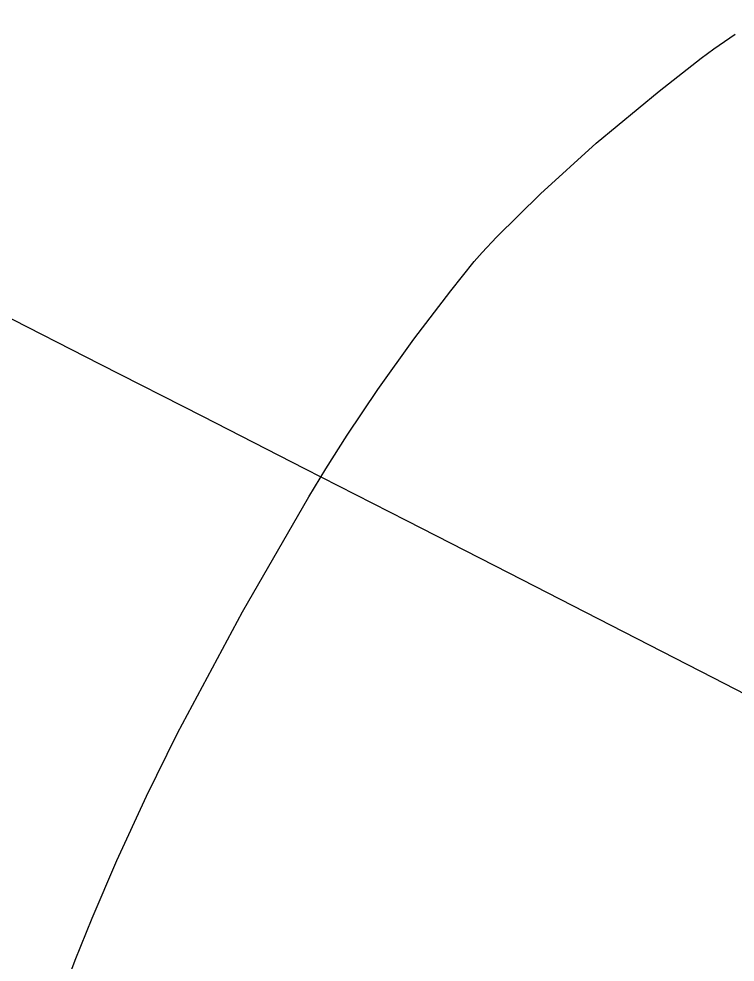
# Model space of a CAD drawing. Header units: millimetres. Extents: x 156921 to 159642, y 477538 to 479586.
# Drawn here: x 157477.117 to 157480.236, y 479244.168 to 479248.272 of the extents above; entities that cross this region are included whole.
import ezdxf

# ---------------------------------------------------------------- set-up
doc = ezdxf.new("R2010")
doc.units = ezdxf.units.MM
doc.header["$MEASUREMENT"] = 0
doc.linetypes.add('CONT', pattern=[2, 1, 1])
doc.layers.add('F0017111', color=94, linetype='Continuous', transparency=0.6)
doc.layers.add('노면표시_차선', color=255, linetype='Continuous')

msp = doc.modelspace()

# ---------------------------------------------------------------- linework, layer by layer
at = {"layer": 'F0017111', "transparency": 33554521, "flags": 128}
msp.add_lwpolyline([(157477.3067, 479244.0284), (157477.3623, 479244.177), (157477.4353, 479244.3594), (157477.5432, 479244.6095), (157477.6721, 479244.89), (157477.8082, 479245.1639), (157478.0907, 479245.6914), (157478.3798, 479246.1918), (157478.453, 479246.3135), (157478.5464, 479246.4608), (157478.6806, 479246.6593), (157478.8372, 479246.8785), (157478.9979, 479247.0881), (157479.0996, 479247.2161), (157479.1342, 479247.2553), (157479.1971, 479247.3216), (157479.3876, 479247.5103), (157479.6305, 479247.7309), (157479.9054, 479247.9578), (157480.0873, 479248.1015), (157480.1426, 479248.142), (157480.2359, 479248.2057)], dxfattribs=at)
msp.add_lwpolyline([(157477.3067, 479244.0284), (157477.3623, 479244.177), (157477.4353, 479244.3594), (157477.5432, 479244.6095), (157477.6721, 479244.89), (157477.8082, 479245.1639), (157478.0907, 479245.6914), (157478.3798, 479246.1918), (157478.453, 479246.3135), (157478.5464, 479246.4608), (157478.6806, 479246.6593), (157478.8372, 479246.8785), (157478.9979, 479247.0881), (157479.0996, 479247.2161), (157479.1342, 479247.2553), (157479.1971, 479247.3216), (157479.3876, 479247.5103), (157479.6305, 479247.7309), (157479.9054, 479247.9578), (157480.0873, 479248.1015), (157480.1426, 479248.142), (157480.2359, 479248.2057)], dxfattribs=at)
at = {"layer": '노면표시_차선', "color": 9, "linetype": 'CONT', "flags": 128}
msp.add_lwpolyline([(157267.126, 479308.9515), (157267.4557, 479309.0769), (157267.9225, 479309.2521), (157268.3901, 479309.4253), (157268.8584, 479309.5965), (157269.3275, 479309.7658), (157269.7972, 479309.9329), (157270.2677, 479310.0981), (157270.7389, 479310.2613), (157271.2108, 479310.4224), (157271.6833, 479310.5816), (157272.1566, 479310.7387), (157272.6305, 479310.8937), (157273.105, 479311.0468), (157273.5802, 479311.1978), (157274.0561, 479311.3467), (157274.5326, 479311.4937), (157275.0097, 479311.6385), (157275.4875, 479311.7814), (157275.9658, 479311.9222), (157276.4447, 479312.0609), (157276.9243, 479312.1976), (157277.4044, 479312.3322), (157277.8851, 479312.4648), (157278.3663, 479312.5953), (157278.8481, 479312.7238), (157279.3305, 479312.8502), (157279.8134, 479312.9745), (157280.2968, 479313.0967), (157280.7807, 479313.2169), (157281.2652, 479313.335), (157281.7501, 479313.451), (157282.2356, 479313.565), (157282.7215, 479313.6768), (157283.2079, 479313.7866), (157283.6947, 479313.8943), (157284.1821, 479313.9999), (157284.6698, 479314.1035), (157285.158, 479314.2049), (157285.6467, 479314.3042), (157286.1357, 479314.4015), (157286.6252, 479314.4966), (157287.1151, 479314.5897), (157287.6053, 479314.6806), (157288.096, 479314.7695), (157288.587, 479314.8562), (157289.0784, 479314.9409), (157289.5702, 479315.0234), (157290.0623, 479315.1039), (157290.5547, 479315.1822), (157291.0475, 479315.2584), (157291.5406, 479315.3325), (157292.034, 479315.4045), (157292.5277, 479315.4744), (157293.0217, 479315.5421), (157293.516, 479315.6078), (157294.0106, 479315.6713), (157294.5054, 479315.7327), (157295.0005, 479315.792), (157295.4959, 479315.8492), (157295.9914, 479315.9042), (157296.4873, 479315.9571), (157296.9833, 479316.0079), (157297.4796, 479316.0566), (157297.976, 479316.1031), (157298.4727, 479316.1475), (157298.9695, 479316.1898), (157299.4665, 479316.23), (157299.9637, 479316.268), (157300.461, 479316.3039), (157300.9585, 479316.3377), (157301.4562, 479316.3693), (157301.9539, 479316.3988), (157302.4518, 479316.4262), (157302.9498, 479316.4514), (157303.4479, 479316.4745), (157303.9461, 479316.4955), (157304.4444, 479316.5143), (157304.9427, 479316.531), (157305.4411, 479316.5456), (157305.9396, 479316.558), (157306.4381, 479316.5683), (157306.9367, 479316.5765), (157307.4353, 479316.5825), (157307.9339, 479316.5864), (157308.4325, 479316.5882), (157308.9312, 479316.5878), (157309.4298, 479316.5853), (157309.9284, 479316.5806), (157310.427, 479316.5738), (157310.9256, 479316.5649), (157311.4241, 479316.5538), (157311.9225, 479316.5406), (157312.4209, 479316.5253), (157312.9193, 479316.5078), (157313.4175, 479316.4882), (157313.9157, 479316.4665), (157314.4137, 479316.4426), (157314.9117, 479316.4166), (157315.4095, 479316.3885), (157315.9072, 479316.3582), (157316.4048, 479316.3258), (157316.9022, 479316.2913), (157317.3995, 479316.2546), (157317.8966, 479316.2158), (157318.3936, 479316.1749), (157318.8904, 479316.1318), (157319.387, 479316.0867), (157319.8833, 479316.0394), (157320.3795, 479315.9899), (157320.8755, 479315.9384), (157321.3712, 479315.8847), (157321.8667, 479315.8289), (157322.362, 479315.771), (157322.857, 479315.7109), (157323.3517, 479315.6487), (157323.8462, 479315.5845), (157324.3404, 479315.5181), (157324.8343, 479315.4495), (157325.3279, 479315.3789), (157325.8212, 479315.3062), (157326.3142, 479315.2313), (157326.8068, 479315.1543), (157327.2991, 479315.0752), (157327.7911, 479314.9941), (157328.2828, 479314.9108), (157328.774, 479314.8254), (157329.2649, 479314.7379), (157329.7554, 479314.6482), (157330.2456, 479314.5565), (157330.7353, 479314.4627), (157331.2246, 479314.3668), (157331.7135, 479314.2688), (157332.202, 479314.1687), (157332.6901, 479314.0666), (157333.1777, 479313.9623), (157333.6648, 479313.8559), (157334.1515, 479313.7475), (157334.6377, 479313.6369), (157335.1235, 479313.5243), (157335.6088, 479313.4096), (157336.0935, 479313.2929), (157336.5778, 479313.174), (157336.8915, 479313.0958), (157337.3619, 479312.9769), (157337.8319, 479312.856), (157338.3016, 479312.7332), (157338.7708, 479312.6085), (157339.2398, 479312.4818), (157339.7083, 479312.3533), (157340.1765, 479312.2228), (157340.6443, 479312.0906), (157341.1118, 479311.9565), (157341.5788, 479311.8206), (157342.0455, 479311.6829), (157342.5118, 479311.5435), (157342.9777, 479311.4022), (157343.4432, 479311.2593), (157343.9084, 479311.1146), (157344.3732, 479310.9683), (157344.8376, 479310.8203), (157345.3016, 479310.6706), (157345.7652, 479310.5193), (157346.2284, 479310.3663), (157346.6913, 479310.2118), (157347.1538, 479310.0557), (157347.6159, 479309.898), (157348.0776, 479309.7388), (157348.539, 479309.578), (157348.9999, 479309.4158), (157349.4605, 479309.252), (157349.9206, 479309.0868), (157350.3805, 479308.9201), (157350.8399, 479308.752), (157351.2991, 479308.5825), (157351.7577, 479308.4116), (157352.2162, 479308.2394), (157352.6741, 479308.0657), (157353.1318, 479307.8908), (157353.589, 479307.7145), (157354.046, 479307.5369), (157354.5025, 479307.358), (157354.9588, 479307.1779), (157355.4147, 479306.9965), (157355.8703, 479306.8139), (157356.3254, 479306.6301), (157356.7804, 479306.4451), (157357.2349, 479306.2589), (157357.6892, 479306.0716), (157358.143, 479305.8831), (157358.5967, 479305.6935), (157359.05, 479305.5029), (157359.503, 479305.3111), (157359.9557, 479305.1183), (157360.4081, 479304.9244), (157360.8602, 479304.7295), (157361.3121, 479304.5336), (157361.7636, 479304.3367), (157362.2149, 479304.1388), (157362.6659, 479303.94), (157363.1167, 479303.7402), (157363.5671, 479303.5396), (157364.0174, 479303.3379), (157364.4674, 479303.1355), (157364.9172, 479302.9321), (157365.3667, 479302.728), (157365.8161, 479302.5229), (157366.2651, 479302.3171), (157366.7141, 479302.1105), (157367.1627, 479301.9031), (157367.6113, 479301.6949), (157368.0595, 479301.486), (157368.5077, 479301.2764), (157368.9556, 479301.0661), (157369.4034, 479300.855), (157369.8509, 479300.6434), (157370.2985, 479300.431), (157370.7457, 479300.218), (157371.1929, 479300.0044), (157371.6399, 479299.7902), (157372.0869, 479299.5754), (157372.5336, 479299.36), (157372.9804, 479299.1441), (157373.4269, 479298.9277), (157373.8735, 479298.7107), (157374.3198, 479298.4932), (157374.7662, 479298.2753), (157375.2124, 479298.0569), (157375.6586, 479297.838), (157376.1047, 479297.6188), (157376.5509, 479297.3991), (157376.9969, 479297.179), (157377.443, 479296.9585), (157377.8889, 479296.7378), (157378.335, 479296.5166), (157378.7809, 479296.2951), (157379.227, 479296.0733), (157379.6729, 479295.8513), (157380.119, 479295.6289), (157380.565, 479295.4063), (157381.0112, 479295.1835), (157381.4573, 479294.9604), (157381.9036, 479294.7371), (157382.3498, 479294.5137), (157382.7962, 479294.2901), (157383.2426, 479294.0664), (157383.6891, 479293.8424), (157384.1357, 479293.6185), (157384.5825, 479293.3943), (157385.0293, 479293.1701), (157472.1246, 479249.4724), (157472.5708, 479249.2484), (157473.0168, 479249.0242), (157473.4628, 479248.7998), (157473.9086, 479248.5751), (157474.3543, 479248.3502), (157474.7999, 479248.1251), (157475.2454, 479247.8998), (157475.6908, 479247.6742), (157476.136, 479247.4484), (157476.5812, 479247.2224), (157477.0262, 479246.9962), (157477.4711, 479246.7698), (157477.9159, 479246.5431), (157478.3606, 479246.3162), (157478.8052, 479246.0891), (157479.2497, 479245.8618), (157479.694, 479245.6342), (157480.1383, 479245.4064), (157480.5824, 479245.1784), (157481.0264, 479244.9502), (157481.4703, 479244.7218), (157481.9141, 479244.4931), (157482.3577, 479244.2642), (157482.8013, 479244.0351), (157483.2447, 479243.8057), (157483.6881, 479243.5762), (157484.1313, 479243.3464), (157484.5743, 479243.1164), (157485.0173, 479242.8862), (157485.4602, 479242.6557), (157485.9029, 479242.425), (157486.3456, 479242.1942), (157486.7881, 479241.963), (157487.2305, 479241.7317), (157487.6727, 479241.5001), (157488.1149, 479241.2684), (157488.348, 479241.146)], dxfattribs=at)

doc.saveas('drawing.dxf')
